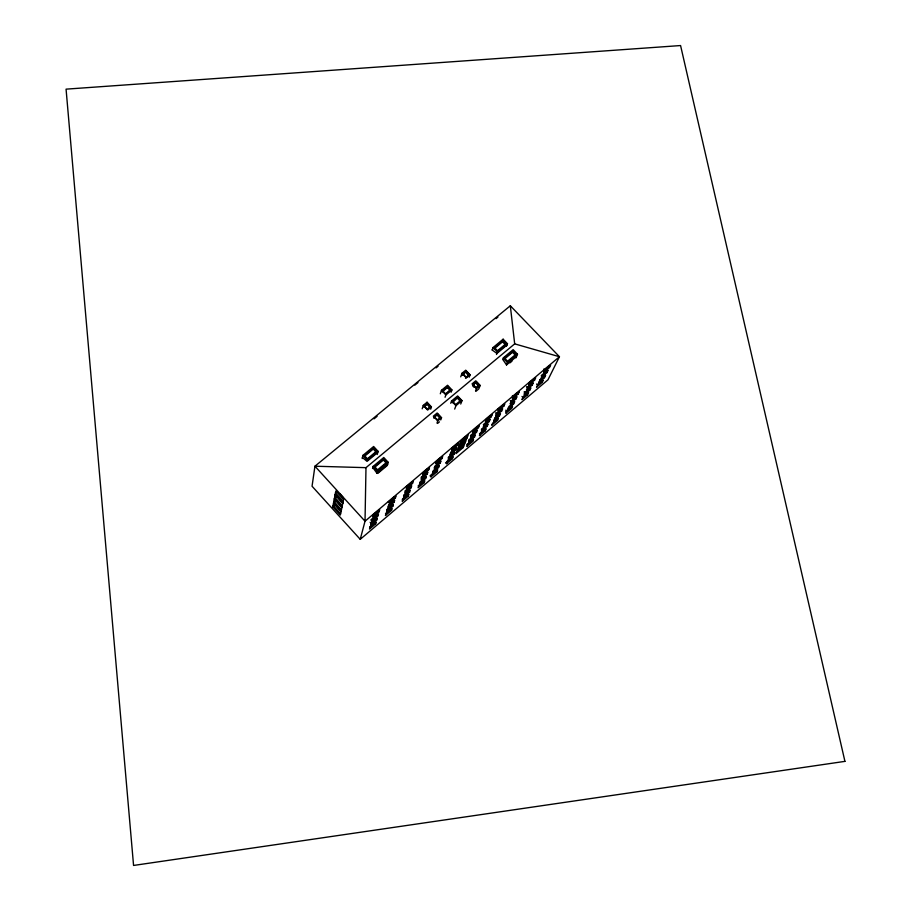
<?xml version="1.0" encoding="UTF-8"?>
<svg xmlns="http://www.w3.org/2000/svg" width="911" height="911" viewBox="0 0 911 911"><rect width="100%" height="100%" fill="white"/><g stroke="black" fill="none" stroke-linecap="round" stroke-linejoin="round"><path stroke-width="1.37" d="M365.983 467.662L314.944 466.216L365.026 521.206L559.445 356.725L514.681 343.868L365.983 467.662L365.026 521.206L360.232 539.335L312.052 486.235L314.944 466.216L510.319 305.777L559.445 356.725L547.966 379.819L360.232 539.335M332.811 506.801L335.852 490.983L343.606 499.513L340.327 515.079L332.811 506.801L335.601 504.466M362.179 458.575L362.908 455.386L373.635 446.504L378.042 451.287L377.222 454.487M373.556 447.893L364.389 455.489L364.127 456.627L373.271 449.043L373.556 447.893L376.573 451.173L374.25 453.997M372.542 468.516L373.066 466.421L383.77 457.493L388.2 462.298L387.323 465.441L377.746 473.458M383.702 458.893L374.535 466.534L374.262 467.65L383.394 460.021L383.702 458.893L386.731 462.184L386.423 463.3L383.394 460.021M377.279 470.941L377.575 469.837L386.731 462.184M372.793 467.525L376.972 473.242L377.496 471.249L388.2 462.298M371.107 523.335L370.595 525.18L376.79 519.93L377.325 518.063L371.107 523.335L370.128 522.254M375.674 523.825L376.197 521.98L370.037 527.218L369.524 529.04L375.674 523.825L374.706 522.755L369.581 527.105M377.974 515.831L378.52 513.929L372.246 519.236L371.722 521.126L377.974 515.831L376.983 514.749M379.158 511.697L379.716 509.761L373.396 515.114L372.861 517.027L379.158 511.697L378.167 510.615L372.918 515.057M422.192 408.811L423.251 405.384L427.054 402.229L431.45 406.91L430.709 409.187M391.536 510.354L392.117 508.475L386.002 513.667L385.433 515.535L391.536 510.354L390.568 509.306L385.49 513.61M392.778 506.368L393.37 504.455L387.209 509.682L386.628 511.583L392.778 506.368L391.798 505.309L386.685 509.648M394.087 502.177L394.691 500.23L388.473 505.503L387.892 507.427L394.087 502.177L393.096 501.107L388.974 504.603M395.397 497.941L396.023 495.971L389.749 501.266L389.156 503.236L395.397 497.941L394.417 496.871L388.166 502.155M426.337 404.518L427.054 402.229M427.088 404.416L427.475 403.197L430.482 406.408L430.083 407.616L427.088 404.416L423.843 407.115M440.309 393.78L441.459 390.295L447.54 385.251L451.924 389.897L451.116 392.231M447.791 386.355L442.598 390.66L442.177 391.901L447.369 387.596L447.791 386.355L450.797 389.532L446.219 394.224M437.565 413.97L433.909 417.876L437.565 413.97L440.582 417.192L440.172 418.388L437.166 415.165M408.242 496.165L408.891 494.24L402.821 499.387L402.195 501.301L408.242 496.165L407.274 495.117L402.241 499.399M409.608 492.088L410.269 490.129L404.154 495.311L403.516 497.258L409.608 492.088L408.64 491.029M411.055 487.795L411.726 485.802L405.566 491.018L404.917 492.999L411.055 487.795L410.075 486.736L404.962 491.063M412.512 483.456L413.184 481.441L406.978 486.69L406.317 488.695L412.512 483.456L411.521 482.386L406.363 486.759M445.058 397.264L445.843 394.953L451.924 389.897M436.984 423.103L437.747 420.882L441.55 417.705L437.155 413.002L433.34 416.168L437.747 420.882M440.776 419.937L441.55 417.705M450.729 403.3L451.537 400.999L457.618 395.943L462.014 400.601L460.727 404.04M460.727 376.847L461.991 373.282L465.726 370.196L470.099 374.808L469.222 377.177M457.869 397.037L452.243 402.594L457.869 397.037L460.875 400.236L460.431 401.455L457.424 398.266M466.147 371.141L462.503 375.047L466.147 371.141L469.142 374.296L465.487 378.213M424.116 482.693L424.822 480.723L418.809 485.825L418.126 487.772L424.116 482.693L423.148 481.646L418.16 485.882M425.608 478.514L426.325 476.521L420.267 481.657L419.572 483.639L425.608 478.514L424.64 477.466L422.624 479.175M427.179 474.13L427.908 472.092L421.793 477.273L421.087 479.288L427.179 474.13L426.2 473.071L421.121 477.375M428.762 469.7L429.502 467.628L423.342 472.843L422.624 474.893L428.762 469.7L427.771 468.641L422.658 472.968M454.691 409.085L455.944 405.68L462.014 400.601M431.017 476.829L431.746 474.836L437.724 469.769L436.973 471.773L431.017 476.829L430.06 475.793L436.005 470.736L436.973 471.773M438.555 467.525L439.318 465.498L433.306 470.6L432.566 472.615L438.555 467.525L437.587 466.489L434.593 469.028M440.229 463.061L441.004 461L434.934 466.136L434.183 468.186L440.229 463.061L439.25 462.014L437.234 463.722M441.915 458.563L442.7 456.457L436.585 461.626L435.822 463.722L441.915 458.563L440.935 457.504L437.884 460.078M473.595 384.772L476.202 381.755L479.197 384.92L476.601 387.938M446.504 463.676L447.29 461.649L453.211 456.616L452.414 458.666L446.504 463.676L445.547 462.651M475.531 390.865L476.442 388.541L480.165 385.433L475.781 380.798L472.046 383.907L476.442 388.541M492.156 349.949L493.113 347.501L503.123 339.199L507.484 343.743L506.47 346.214M494.013 348.924L494.525 347.615L503.088 340.509L506.072 343.629L502.337 347.603M480.165 385.433L478.787 388.929L476.009 391.263M454.111 454.338L454.931 452.255L448.964 457.322L448.166 459.383L454.111 454.338L453.143 453.302L448.189 457.504M455.91 449.783L456.741 447.665L450.717 452.767L449.909 454.862L455.91 449.783L454.931 448.736L450.934 452.118M457.721 445.183L458.563 443.042L452.494 448.166L451.674 450.296L457.721 445.183L456.73 444.135L451.697 448.394M496.495 354.504L497.474 352.056L507.484 343.743M502.132 341.682L503.123 339.199M495.083 348.036L502.565 341.83L503.088 340.509M463.084 447.62L464.553 443.999L457.436 450.023L456.012 453.61L463.084 447.62L461.421 445.843M464.952 442.997L466.443 439.318L459.281 445.388L457.834 449.032L464.952 442.997L463.289 441.209M466.842 438.328L468.356 434.593L461.137 440.696L459.668 444.409L466.842 438.328L465.157 436.54M513.109 350.974L504.557 358.103L504.022 359.389L512.563 352.272L513.109 350.974L516.093 354.094L515.546 355.392L512.563 352.272M472.661 441.471L473.538 439.375L467.673 444.352L466.819 446.436L472.661 441.471L471.704 440.446L466.831 444.579M474.517 437.029L475.405 434.9L469.495 439.911L468.63 442.029L474.517 437.029L473.549 436.005L468.641 440.161M476.464 432.361L477.364 430.197L471.42 435.23L470.531 437.382L476.464 432.361L475.485 431.324L470.543 435.504M478.434 427.646L479.345 425.448L473.356 430.516L472.456 432.702L478.434 427.646L477.444 426.599L473.469 429.969M506.505 364.969L507.507 362.567L517.505 354.208L513.144 349.653L503.134 357.989L507.507 362.567M515.945 357.852L517.505 354.208M485.233 430.801L486.144 428.671L480.325 433.613L479.425 435.72L485.233 430.801L484.276 429.787L479.437 433.887M487.18 426.291L488.114 424.127L482.238 429.104L481.327 431.245L487.18 426.291L486.212 425.266M489.218 421.542L490.175 419.345L484.265 424.355L483.331 426.542L489.218 421.542L488.25 420.518L483.342 424.674M491.291 416.76L492.247 414.528L486.292 419.561L485.358 421.782L491.291 416.76L490.312 415.723L486.349 419.071M496.78 413.753L495.812 415.963L501.654 411.009L502.656 408.777L496.78 413.753L495.8 412.717M497.486 420.392L498.442 418.229L492.657 423.148L491.712 425.289L497.486 420.392L496.529 419.379L493.648 421.827M499.513 415.815L500.492 413.628L494.662 418.57L493.705 420.745L499.513 415.815L498.556 414.801L494.684 418.081M503.817 406.147L504.831 403.88L498.909 408.891L497.918 411.146L503.817 406.147L502.838 405.122M506.812 411.123L505.821 413.309L511.549 408.447L512.563 406.249L506.812 411.123L505.856 410.121M511.151 401.58L510.126 403.824L515.933 398.904L516.97 396.638L511.151 401.58L510.171 400.555M513.394 396.638L512.346 398.927L518.2 393.973L519.259 391.673L513.394 396.638L512.403 395.602M513.69 403.801L514.715 401.569L508.93 406.477L507.917 408.686L513.69 403.801L512.722 402.787M522.948 397.435L521.901 399.656L527.583 394.839L528.642 392.607L522.948 397.435L521.992 396.433M525.18 392.698L524.11 394.953L529.826 390.102L530.908 387.835L525.18 392.698L524.212 391.684M527.515 387.71L526.444 389.999L532.195 385.125L533.299 382.814L527.515 387.71L526.547 386.685M534.586 380.103L535.702 377.758L529.883 382.677L528.79 385.011L534.586 380.103L533.607 379.078L528.779 383.167M537.604 385L536.511 387.255L542.136 382.472L543.252 380.206L537.604 385L536.647 383.998M544.869 370.003L543.719 372.371L549.47 367.497L550.631 365.117L544.869 370.003L543.89 368.978M539.756 379.864L543.537 376.664L544.664 374.353M544.493 377.666L545.621 375.355L539.938 380.183L538.822 382.472L544.493 377.666L543.537 376.664M546.976 372.599L548.115 370.253L542.387 375.116L541.259 377.439L546.976 372.599L546.008 371.597L541.248 375.628M370.743 520.044L373.863 517.402M495.812 414.106L499.718 410.804M511.094 401.17L514.966 397.891L515.933 398.904M527.389 387.357L531.227 384.112L532.195 385.125M458.449 447.483L465.589 441.436M370.652 523.233L375.822 518.86L376.79 519.93M403.562 495.333L407.627 491.894M481.338 429.4L485.233 426.097M524.11 393.142L528.87 389.099L529.826 390.102M456.616 452.095L463.699 446.083M446.527 461.809L451.446 457.629L452.414 458.666M505.821 411.499L510.593 407.445L511.549 408.447M523.791 396.251L526.626 393.848L527.583 394.839M537.433 384.67L541.191 381.481L542.136 382.472M497.93 409.278L501.859 405.953M512.346 397.071L517.22 392.948L518.2 393.973M545.621 368.921L548.49 366.484L549.47 367.497M460.294 442.837L467.48 436.745M382.358 466.694L384.396 464.997M508.076 361.633L510.206 359.845M376.972 473.242L387.642 464.325M516.503 356.565L506.539 364.901L502.621 359.264L505.616 356.759M437.553 423.433L439.444 421.85M509.978 362.851L511.959 361.189M337.229 496.222L334.383 498.59L342.035 507.006M375.992 464.849L378.133 463.061M381.345 460.385L383.474 458.609M507.609 355.096L510.604 352.603M476.202 381.755L473.014 384.408L476.02 387.585L479.197 384.92M336.398 500.435L333.585 502.792L341.158 511.128M440.582 417.192L437.337 419.903L434.319 416.68M460.875 400.236L455.682 404.575L452.676 401.375M516.093 354.094L507.552 361.246L504.557 358.103M376.573 451.173L367.406 458.78L364.389 455.489M430.482 406.408L427.225 409.107L424.219 405.896L427.475 403.197M450.797 389.532L445.593 393.848L442.598 390.66M506.072 343.629L497.508 350.735L494.525 347.615M368.158 459.064L370.185 457.379M498.066 351.156L500.196 349.38M378.042 451.287L367.327 460.18L362.908 455.386M431.45 406.91L427.635 410.075L423.251 405.384M470.099 374.808L466.364 377.906L461.991 373.282M377.735 452.494L367.042 461.376L362.419 457.527M506.915 345.144L496.916 353.445L492.145 349.972M374.022 418.866L377.12 416.327M436.073 367.896L438.077 366.256M496.005 318.668L497.93 317.074M414.847 385.137L417.955 382.586M502.565 341.83L505.537 344.939M493.113 347.501L497.474 352.056M465.68 372.417L468.675 375.571M475.724 383.007L478.719 386.173M500.686 409.984L501.654 411.009M462.947 373.783L465.954 376.949M472.536 385.66L474.039 387.243M447.369 387.596L450.364 390.773M441.459 390.295L445.843 394.953M451.537 400.999L455.944 405.68M373.271 449.043L376.289 452.311M374.535 466.534L377.575 469.837M373.066 466.421L377.496 471.249M339.78 493.864L343.208 497.622M335.476 492.908L343.208 501.403M339.143 498.328L341.044 500.424M335.202 494.366L342.912 502.838M335.1 494.889L342.798 503.35M334.667 497.167L342.331 505.594M334.291 499.114L341.921 507.507M333.847 501.38L341.454 509.75M337.48 506.539L339.359 508.6M333.483 503.293L341.056 511.629M333.073 505.423L340.612 513.724M510.319 305.777L514.681 343.868M844.93 761.368L133.564 865.45L66.07 89.153L680.574 45.55L844.93 761.368"/></g></svg>
